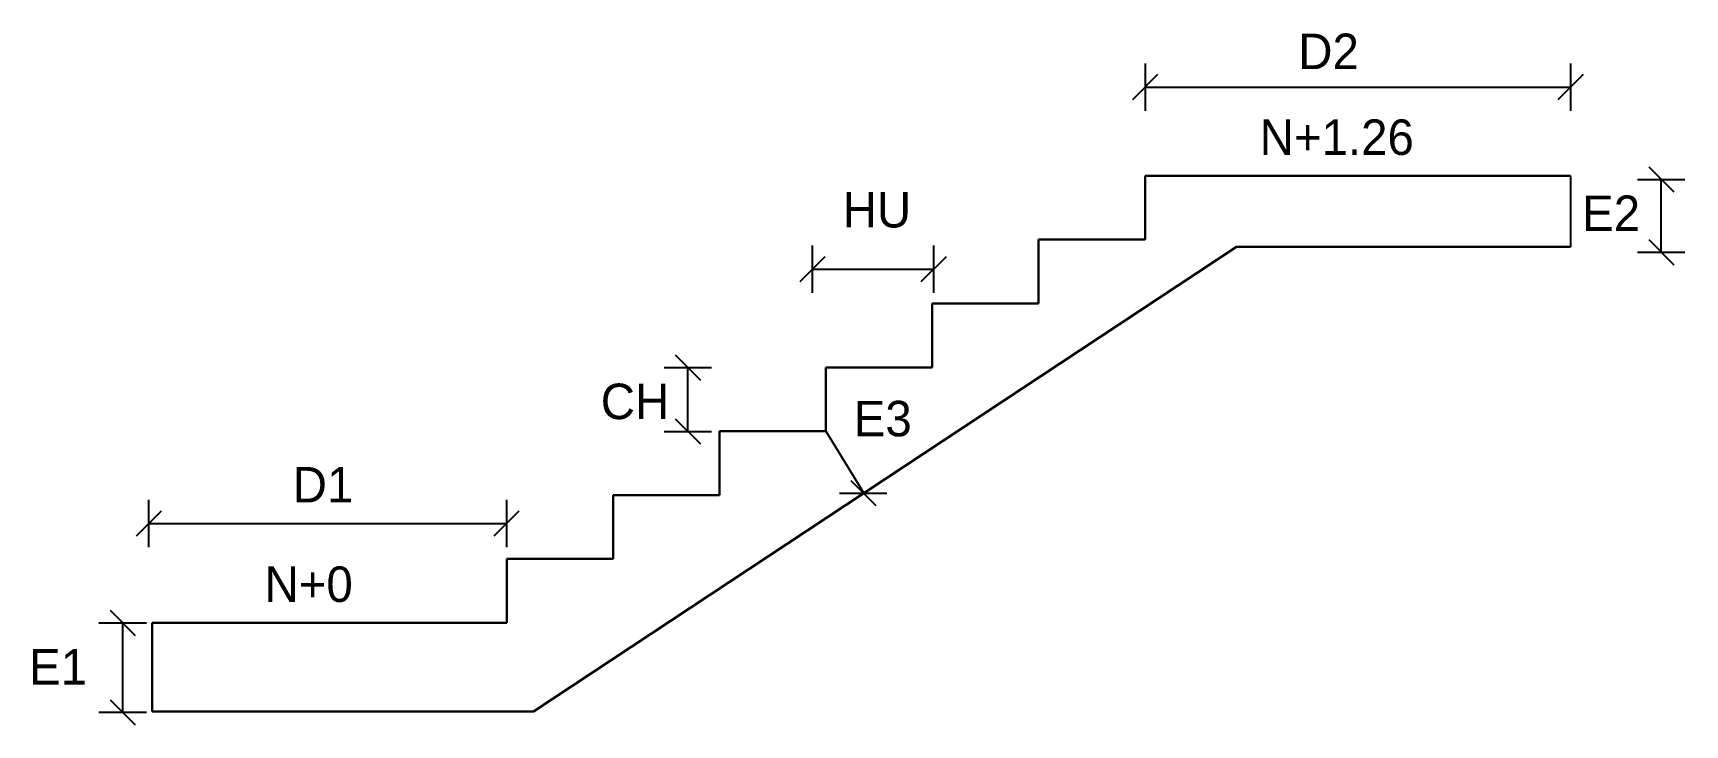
# Model space of a CAD drawing. Header units: millimetres. Extents: x 349.94 to 354.6, y 76.78 to 78.73.
import ezdxf
from ezdxf.enums import TextEntityAlignment as Align

# ---------------------------------------------------------------- set-up
doc = ezdxf.new("R2010")
doc.units = ezdxf.units.MM

# ---------------------------------------------------------------- blocks, each defined once
blk = doc.blocks.new('RE')
for p, q in [((-0.0355, 0.2157), (0.0355, 0.1446)), ((-0.0669, 0.1801), (0.0669, 0.1801)), ((0, 0), (0, 0.1801)), ((-0.0669, 0), (0.0669, 0)), ((-0.0355, 0.0355), (0.0355, -0.0355))]:
    blk.add_line(p, q)

msp = doc.modelspace()

# ---------------------------------------------------------------- linework, layer by layer
for p, q in [((353.1112, 78.6153), (353.0402, 78.5444)), ((353.0757, 78.6468), (353.0757, 78.513)), ((354.3112, 78.6153), (354.2402, 78.5444)), ((354.2757, 78.6468), (354.2757, 78.513)), ((353.0757, 78.5799), (354.2757, 78.5799)), ((354.2757, 78.3299), (354.2757, 78.1299)), ((354.4964, 78.3554), (354.5673, 78.2844)), ((354.4649, 78.3199), (354.5987, 78.3199)), ((354.5318, 78.1149), (354.5318, 78.3199)), ((354.4964, 78.1504), (354.5673, 78.0794)), ((352.1728, 78.1019), (352.1018, 78.031)), ((352.1373, 78.1334), (352.1373, 77.9996)), ((352.5148, 78.1019), (352.4437, 78.031)), ((352.4792, 78.1334), (352.4792, 77.9996)), ((354.4649, 78.1149), (354.5987, 78.1149)), ((352.1373, 78.0665), (352.4792, 78.0665)), ((352.1757, 77.6099), (352.283, 77.4357)), ((352.2455, 77.4712), (352.3164, 77.4002)), ((350.2653, 77.4166), (350.2653, 77.2828)), ((351.2744, 77.4166), (351.2744, 77.2828)), ((352.214, 77.4357), (352.3478, 77.4357)), ((350.3008, 77.3851), (350.2298, 77.3142)), ((350.2653, 77.3497), (351.2744, 77.3497)), ((351.3099, 77.3851), (351.2389, 77.3142)), ((350.1252, 77.0701), (350.259, 77.0701)), ((350.1566, 77.1057), (350.2275, 77.0346)), ((350.1921, 76.8177), (350.1921, 77.0701)), ((350.1566, 76.8532), (350.2275, 76.7821)), ((350.1252, 76.8177), (350.259, 76.8177))]:
    msp.add_line(p, q)
at = {"color": 130, "lineweight": 30}
for p, q in [((353.0757, 78.1499), (353.0757, 78.3299)), ((353.0757, 78.3299), (354.2757, 78.3299)), ((352.7757, 77.9699), (352.7757, 78.1499)), ((352.7757, 78.1499), (353.0757, 78.1499)), ((353.3339, 78.1299), (351.3506, 76.8199)), ((354.2757, 78.1299), (353.3339, 78.1299)), ((352.4757, 77.7899), (352.4757, 77.9699)), ((352.4757, 77.9699), (352.7757, 77.9699)), ((352.1757, 77.6099), (352.1757, 77.7899)), ((352.1757, 77.7899), (352.4757, 77.7899)), ((351.8757, 77.4299), (351.8757, 77.6099)), ((351.8757, 77.6099), (352.1757, 77.6099)), ((351.5757, 77.2499), (351.5757, 77.4299)), ((351.5757, 77.4299), (351.8757, 77.4299)), ((351.2757, 77.0699), (351.2757, 77.2499)), ((351.2757, 77.2499), (351.5757, 77.2499)), ((350.2757, 76.8199), (350.2757, 77.0699)), ((350.2757, 77.0699), (351.2757, 77.0699)), ((350.2757, 76.8199), (351.3506, 76.8199))]:
    msp.add_line(p, q, dxfattribs=at)

# ---------------------------------------------------------------- block references
msp.add_blockref('RE', (351.786, 77.6095))

# ---------------------------------------------------------------- texts
at = {"color": 3}
for s, p in [('N+1.26', (353.6166, 78.3888)), ('N+0', (350.7166, 77.1288))]:
    msp.add_text(s, height=0.1, dxfattribs=at).set_placement(p, align=Align.CENTER)
at = {"char_height": 0.1, "width": 0.6642, "attachment_point": 1}
for s, insert in [('{\\C2;D2}', (353.508, 78.7307)), ('{\\C2;HU}', (352.223, 78.2842)), ('{\\C2;E2}', (354.3086, 78.2743)), ('{\\C2;CH}', (351.5405, 77.7441)), ('{\\C2;E3}', (352.2542, 77.6956)), ('{\\C2;D1}', (350.6717, 77.5092)), ('{\\C2;E1}', (349.9283, 76.9958))]:
    msp.add_mtext(s, dxfattribs=dict(at, insert=insert))

doc.saveas('drawing.dxf')
